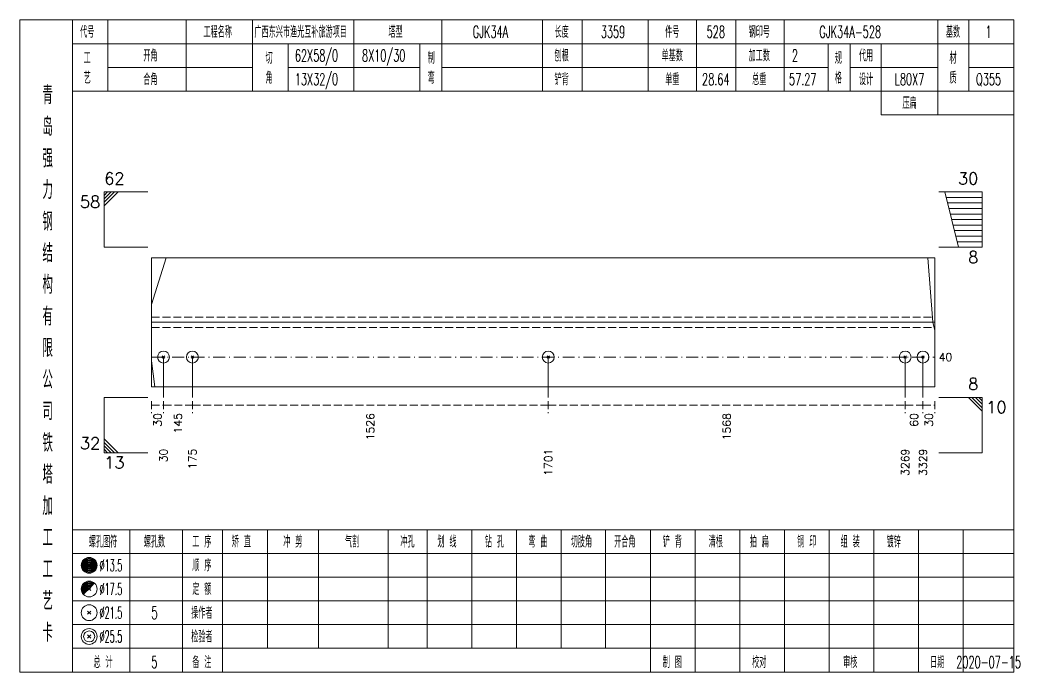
# Model space of a CAD drawing. Extents: x 0 to 2606, y -377 to 6479.
# Drawn here: x 1829.8 to 2082.7, y 4200 to 4365 of the extents above; entities that cross this region are included whole.
import ezdxf
from ezdxf.enums import TextEntityAlignment as Align

# ---------------------------------------------------------------- set-up
doc = ezdxf.new("R2010")
doc.units = 0
doc.header["$MEASUREMENT"] = 0
doc.linetypes.add('一点画线', pattern=[5.2, 3, -1, 0.2, -1])
doc.linetypes.add('虚线', pattern=[2.75, 2, -0.75])
doc.layers.get('0').update_dxf_attribs({"linetype": 'CONTINUOUS', "lineweight": 25})
doc.layers.add('1', color=7, linetype='CONTINUOUS', lineweight=25)
doc.layers.add('4', color=7, linetype='CONTINUOUS', lineweight=25)
doc.styles.get("Standard").update_dxf_attribs({"font": 'simplex.shx', "width": 0.7, "height": 3, "bigfont": 'gbhzfs.shx'})

msp = doc.modelspace()

# ---------------------------------------------------------------- linework, layer by layer
at = {"color": 7, "linetype": 'Continuous', "lineweight": 13}
for p, q in [((1851.1, 4321.5), (1862.1, 4321.5)), ((1851.1, 4307.5), (1851.1, 4321.5)), ((1851.97, 4321.5), (1851.1, 4320.62)), ((1852.85, 4321.5), (1851.1, 4319.75)), ((1853.72, 4321.5), (1851.1, 4318.88)), ((1854.6, 4321.5), (1851.1, 4318)), ((2073.2, 4321.5), (2062.2, 4321.5)), ((2067.2, 4307.5), (2063.7, 4321.5)), ((2073.2, 4307.5), (2073.2, 4321.5)), ((2073.2, 4320.1), (2064.05, 4320.1)), ((2073.2, 4318.7), (2064.4, 4318.7)), ((2073.2, 4317.3), (2064.75, 4317.3)), ((2073.2, 4315.9), (2065.1, 4315.9)), ((2073.2, 4314.5), (2065.45, 4314.5)), ((2073.2, 4313.1), (2065.8, 4313.1)), ((2073.2, 4311.7), (2066.15, 4311.7)), ((2073.2, 4310.3), (2066.5, 4310.3)), ((2073.2, 4308.9), (2066.85, 4308.9)), ((1851.1, 4307.5), (1862.1, 4307.5)), ((2073.2, 4307.5), (2062.2, 4307.5)), ((1863.1, 4292.99), (1866.76, 4304.81)), ((2060.73, 4288.5), (2059.43, 4304.81)), ((2061.2, 4286.46), (2060.73, 4288.5)), ((1863.1, 4278.71), (1863.87, 4272.19)), ((1866.1, 4279.69), (1866.1, 4269.5)), ((1873.42, 4279.69), (1873.42, 4269.5)), ((1963.42, 4279.69), (1963.42, 4269.5)), ((2053.7, 4279.69), (2053.7, 4269.5)), ((2058.2, 4279.69), (2058.2, 4269.5)), ((1851.1, 4269.5), (1862.1, 4269.5)), ((1851.1, 4269.5), (1851.1, 4255.5)), ((2073.2, 4269.5), (2062.2, 4269.5)), ((2069.7, 4269.5), (2073.2, 4266)), ((2070.57, 4269.5), (2073.2, 4266.88)), ((2071.45, 4269.5), (2073.2, 4267.75)), ((2072.32, 4269.5), (2073.2, 4268.62)), ((2073.2, 4269.5), (2073.2, 4255.5)), ((1854.6, 4255.5), (1851.1, 4259)), ((1853.72, 4255.5), (1851.1, 4258.12)), ((1852.85, 4255.5), (1851.1, 4257.25)), ((1851.97, 4255.5), (1851.1, 4256.38)), ((1851.1, 4255.5), (1862.1, 4255.5)), ((2073.2, 4255.5), (2062.2, 4255.5))]:
    msp.add_line(p, q, dxfattribs=at)
at = {"color": 7, "linetype": 'Continuous', "lineweight": 18}
for p, q in [((1863.1, 4304.81), (1863.1, 4272.19)), ((1863.1, 4304.81), (2061.2, 4304.81)), ((2061.2, 4304.81), (2061.2, 4272.19)), ((1863.1, 4288.5), (2061.2, 4288.5))]:
    msp.add_line(p, q, dxfattribs=at)
at = {"color": 1, "linetype": '虚线', "lineweight": 18}
for p, q in [((1863.1, 4289.81), (2061.2, 4289.81)), ((1863.1, 4287.19), (2061.2, 4287.19))]:
    msp.add_line(p, q, dxfattribs=at)
at = {"color": 3, "linetype": '一点画线', "lineweight": 13}
msp.add_line((1863.1, 4279.69), (2061.2, 4279.69), dxfattribs=at)
at = {"color": 8, "linetype": '虚线', "lineweight": 9}
for p, q in [((1863.1, 4268.5), (1863.1, 4265.5)), ((1863.1, 4267.5), (1866.1, 4267.5)), ((1866.1, 4268.5), (1866.1, 4265.5)), ((1866.1, 4268.5), (1866.1, 4265.5)), ((1866.1, 4267.5), (1873.42, 4267.5)), ((1873.42, 4268.5), (1873.42, 4265.5)), ((1873.42, 4268.5), (1873.42, 4265.5)), ((1873.42, 4267.5), (1963.42, 4267.5)), ((1963.42, 4268.5), (1963.42, 4265.5)), ((1963.42, 4268.5), (1963.42, 4265.5)), ((1963.42, 4267.5), (2053.7, 4267.5)), ((2053.7, 4268.5), (2053.7, 4265.5)), ((2053.7, 4268.5), (2053.7, 4265.5)), ((2053.7, 4267.5), (2058.2, 4267.5)), ((2058.2, 4268.5), (2058.2, 4265.5)), ((2058.2, 4268.5), (2058.2, 4265.5)), ((2058.2, 4267.5), (2061.2, 4267.5)), ((2061.2, 4268.5), (2061.2, 4265.5))]:
    msp.add_line(p, q, dxfattribs=at)
at = {"layer": '1', "color": 7, "linetype": 'Continuous', "lineweight": 13}
for p, q in [((1865.8, 4279.39), (1866.4, 4279.99)), ((1866.4, 4279.39), (1865.8, 4279.99)), ((1873.12, 4279.39), (1873.72, 4279.99)), ((1873.72, 4279.39), (1873.12, 4279.99)), ((1963.12, 4279.39), (1963.72, 4279.99)), ((1963.72, 4279.39), (1963.12, 4279.99)), ((2053.4, 4279.39), (2054, 4279.99)), ((2054, 4279.39), (2053.4, 4279.99)), ((2057.9, 4279.39), (2058.5, 4279.99)), ((2058.5, 4279.39), (2057.9, 4279.99))]:
    msp.add_line(p, q, dxfattribs=at)
at = {"layer": '1', "color": 7, "linetype": 'Continuous', "lineweight": 18}
msp.add_line((1863.1, 4272.19), (2061.2, 4272.19), dxfattribs=at)
at = {"layer": '1', "color": 7, "linetype": 'Continuous', "lineweight": 13}
for centre in [(1866.1, 4279.69), (1873.42, 4279.69), (1963.42, 4279.69), (2053.7, 4279.69), (2058.2, 4279.69)]:
    msp.add_circle(centre, 1.5, dxfattribs=at)
at = {"layer": '4', "color": 1, "linetype": 'Continuous', "lineweight": 18}
for p, q in [((1843.1, 4200), (1843.1, 4365)), ((1852, 4347), (1852, 4365)), ((1871.8, 4347), (1871.8, 4365)), ((1888.6, 4347), (1888.6, 4365)), ((1914.2, 4347), (1914.2, 4365)), ((1936.5, 4347), (1936.5, 4365)), ((1962, 4347), (1962, 4365)), ((1972, 4347), (1972, 4365)), ((1988.7, 4347), (1988.7, 4365)), ((2000.9, 4347), (2000.9, 4365)), ((2010.9, 4347), (2010.9, 4365)), ((2023.1, 4347), (2023.1, 4365)), ((2062, 4341), (2062, 4365)), ((2069.8, 4347), (2069.8, 4365)), ((1843.1, 4359), (2081.2, 4359)), ((1897.6, 4347), (1897.6, 4359)), ((1930.9, 4347), (1930.9, 4359)), ((2034.2, 4347), (2034.2, 4359)), ((2039.8, 4347), (2039.8, 4359)), ((2047.6, 4341), (2047.6, 4359)), ((1852, 4353), (1888.6, 4353)), ((1897.6, 4353), (1930.9, 4353)), ((1936.5, 4353), (2034.2, 4353)), ((2039.8, 4353), (2062, 4353)), ((2069.8, 4353), (2081.2, 4353)), ((1843.1, 4347), (2081.2, 4347)), ((2047.6, 4341), (2081.2, 4341)), ((1843.1, 4236), (2081.2, 4236)), ((1857.6, 4200), (1857.6, 4236)), ((1870.9, 4200), (1870.9, 4236)), ((1881, 4200), (1881, 4236)), ((1892.4, 4206), (1892.4, 4236)), ((1905.3, 4206), (1905.3, 4236)), ((1922.9, 4206), (1922.9, 4236)), ((1932.8, 4206), (1932.8, 4236)), ((1944.1, 4206), (1944.1, 4236)), ((1955.4, 4206), (1955.4, 4236)), ((1966.7, 4206), (1966.7, 4236)), ((1977.9, 4206), (1977.9, 4236)), ((1989.3, 4206), (1989.3, 4236)), ((2000.6, 4206), (2000.6, 4236)), ((2011.9, 4206), (2011.9, 4236)), ((2023.2, 4206), (2023.2, 4236)), ((2034.5, 4206), (2034.5, 4236)), ((2045.8, 4206), (2045.8, 4236)), ((2057.1, 4206), (2057.1, 4236)), ((2068.4, 4206), (2068.4, 4236)), ((1843.1, 4230), (2081.2, 4230)), ((1843.1, 4224), (2081.2, 4224)), ((1843.1, 4218), (2081.2, 4218)), ((1843.1, 4212), (2081.2, 4212)), ((1843.1, 4206), (2081.2, 4206)), ((1989.3, 4200), (1989.3, 4206)), ((2000.6, 4200), (2000.6, 4206)), ((2011.9, 4200), (2011.9, 4206)), ((2023.2, 4200), (2023.2, 4206)), ((2034.5, 4200), (2034.5, 4206)), ((2045.8, 4200), (2045.8, 4206)), ((2057.1, 4200), (2057.1, 4206)), ((2068.4, 4200), (2068.4, 4206))]:
    msp.add_line(p, q, dxfattribs=at)
at = {"layer": '4', "color": 7, "linetype": 'Continuous', "lineweight": 13}
for p, q in [((1847.1, 4226.8), (1847.5, 4227.2)), ((1847.5, 4226.8), (1847.1, 4227.2)), ((1846.9, 4214.6), (1847.7, 4215.4)), ((1847.7, 4214.6), (1846.9, 4215.4)), ((1846.9, 4208.6), (1847.7, 4209.4)), ((1847.7, 4208.6), (1846.9, 4209.4))]:
    msp.add_line(p, q, dxfattribs=at)
at = {"layer": '4', "color": 7, "linetype": 'Continuous', "lineweight": 0}
for p, q in [((1846.9, 4220.6), (1847.7, 4221.4)), ((1846.9, 4221.4), (1847.7, 4220.6))]:
    msp.add_line(p, q, dxfattribs=at)
at = {"layer": '4', "color": 1, "linetype": 'Continuous', "lineweight": 18}
msp.add_lwpolyline([(1829.8, 4365), (1829.8, 4200), (2081.2, 4200), (2081.2, 4365)], close=True, dxfattribs=at)
at = {"layer": '4', "color": 7, "linetype": 'Continuous', "lineweight": 13}
for centre, radius in [((1847.3, 4227), 2), ((1847.3, 4227), 1.8), ((1847.3, 4227), 1.6), ((1847.3, 4227), 1.4), ((1847.3, 4227), 1.2), ((1847.3, 4227), 1), ((1847.3, 4227), 0.8), ((1847.3, 4227), 0.6), ((1847.3, 4227), 0.4), ((1847.3, 4227), 0.2), ((1847.3, 4221), 2), ((1847.3, 4215), 2), ((1847.3, 4209), 2), ((1847.3, 4209), 1.4)]:
    msp.add_circle(centre, radius, dxfattribs=at)
for radius in [1.8, 1.6, 1.4, 1.2, 1, 0.8, 0.6, 0.4, 0.2]:
    msp.add_arc((1847.3, 4221), radius, 45, 225, dxfattribs=at)

# ---------------------------------------------------------------- texts
at = {"color": 7, "linetype": 'Continuous', "lineweight": 13}
msp.add_text('62', height=3, dxfattribs=at).set_placement((1851.1, 4322.5), align=Align.BOTTOM_LEFT)
for s, p in [('30', (2072.2, 4322.5)), ('8', (2072.2, 4270.5)), ('32', (1850.1, 4255.5))]:
    msp.add_text(s, height=3, dxfattribs=at).set_placement(p, align=Align.BOTTOM_RIGHT)
for s, p in [('58', (1850.1, 4320.5)), ('8', (2072.2, 4306.5))]:
    msp.add_text(s, height=3, dxfattribs=at).set_placement(p, align=Align.TOP_RIGHT)
msp.add_text('40', height=2, dxfattribs=at).set_placement((2062.2, 4279.69), align=Align.MIDDLE_LEFT)
for s, p in [('10', (2074.2, 4268.5)), ('13', (1851.1, 4254.5))]:
    msp.add_text(s, height=3, dxfattribs=at).set_placement(p, align=Align.TOP_LEFT)
at = {"color": 8, "linetype": 'Continuous', "lineweight": 9}
for s, p in [('30', (1864.6, 4265.5)), ('145', (1869.76, 4265.5)), ('1526', (1918.42, 4265.5)), ('1568', (2008.56, 4265.5)), ('60', (2055.95, 4265.5)), ('30', (2059.7, 4265.5))]:
    msp.add_text(s, height=2, rotation=90, dxfattribs=at).set_placement(p, align=Align.MIDDLE_RIGHT)
at = {"layer": '1', "color": 7, "linetype": 'Continuous', "lineweight": 13}
for s, p in [('30', (1866.1, 4256.5)), ('175', (1873.42, 4256.5)), ('1701', (1963.42, 4256.5)), ('3269', (2053.7, 4256.5)), ('3329', (2058.2, 4256.5))]:
    msp.add_text(s, height=2, rotation=90, dxfattribs=at).set_placement(p, align=Align.MIDDLE_RIGHT)
at = {"layer": '4', "color": 1, "linetype": 'Continuous', "lineweight": 13}
for s, height, width, p in [('代号', 3, 0.6, (1846.8, 4362)), ('工程名称', 3, 0.6, (1879.8, 4362)), ('广西东兴市渔光互补旅游项目', 3, 0.6, (1900.8, 4362)), ('塔型', 3, 0.6, (1924.8, 4362)), ('GJK34A', 3, 0.6, (1948.8, 4362)), ('长度', 3, 0.6, (1966.8, 4362)), ('3359', 3, 0.6, (1979.8, 4362)), ('件号', 3, 0.6, (1994.8, 4362)), ('528', 3, 0.6, (2005.8, 4362)), ('钢印号', 3, 0.6, (2016.8, 4362)), ('GJK34A-528', 3, 0.6, (2039.8, 4362)), ('基数', 3, 0.6, (2065.8, 4362)), ('1', 3, 0.6, (2074.8, 4362)), ('工', 3, 0.6, (1846.8, 4355.4)), ('开角', 3, 0.6, (1862.8, 4356)), ('切', 3, 0.6, (1892.8, 4355.4)), ('62X58/0', 3, 0.6, (1904.8, 4356)), ('8X10/30', 3, 0.6, (1921.8, 4356)), ('制', 3, 0.6, (1933.8, 4355.4)), ('刨根', 3, 0.6, (1966.8, 4356)), ('单基数', 3, 0.6, (1994.8, 4356)), ('加工数', 3, 0.6, (2016.8, 4356)), ('2', 3, 0.6, (2025.8, 4356)), ('规', 3, 0.6, (2036.8, 4355.4)), ('代用', 3, 0.6, (2043.8, 4356)), ('材', 3, 0.6, (2065.8, 4355.4)), ('艺', 3, 0.6, (1846.8, 4350.4)), ('合角', 3, 0.6, (1862.8, 4350)), ('角', 3, 0.6, (1892.8, 4350.4)), ('13X32/0', 3, 0.6, (1904.8, 4350)), ('弯', 3, 0.6, (1933.8, 4350.4)), ('铲背', 3, 0.6, (1966.8, 4350)), ('单重', 3, 0.6, (1994.8, 4350)), ('28.64', 3, 0.6, (2005.8, 4350)), ('总重', 3, 0.6, (2016.8, 4350)), ('57.27', 3, 0.6, (2027.8, 4350)), ('格', 3, 0.6, (2036.8, 4350.4)), ('设计', 3, 0.6, (2043.8, 4350)), ('L80X7', 3, 0.6, (2054.8, 4350)), ('质', 3, 0.6, (2065.8, 4350.4)), ('Q355', 3, 0.6, (2074.8, 4350)), ('青', 4.6, 0.8, (1836.8, 4346)), ('压扁', 3, 0.6, (2054.8, 4344)), ('岛', 4.6, 0.8, (1836.8, 4338)), ('强', 4.6, 0.8, (1836.8, 4330)), ('力', 4.6, 0.8, (1836.8, 4322)), ('钢', 4.6, 0.8, (1836.8, 4314)), ('结', 4.6, 0.8, (1836.8, 4306)), ('构', 4.6, 0.8, (1836.8, 4298)), ('有', 4.6, 0.8, (1836.8, 4290)), ('限', 4.6, 0.8, (1836.8, 4282)), ('公', 4.6, 0.8, (1836.8, 4274)), ('司', 4.6, 0.8, (1836.8, 4266)), ('铁', 4.6, 0.8, (1836.8, 4258)), ('塔', 4.6, 0.8, (1836.8, 4250)), ('加', 4.6, 0.8, (1836.8, 4242)), ('工', 4.6, 0.8, (1836.8, 4234)), ('螺孔图符', 3, 0.6, (1850.8, 4233)), ('螺孔数', 3, 0.6, (1863.8, 4233)), ('工 序', 3, 0.6, (1875.8, 4233)), ('矫 直', 3, 0.6, (1885.8, 4233)), ('冲 剪', 3, 0.6, (1898.8, 4233)), ('气割', 3, 0.6, (1913.8, 4233)), ('冲孔', 3, 0.6, (1927.8, 4233)), ('划 线', 3, 0.6, (1937.8, 4233)), ('钻 孔', 3, 0.6, (1949.8, 4233)), ('弯 曲', 3, 0.6, (1960.8, 4233)), ('切肢角', 3, 0.6, (1971.8, 4233)), ('开合角', 3, 0.6, (1982.8, 4233)), ('铲 背', 3, 0.6, (1994.8, 4233)), ('清根', 3, 0.6, (2005.8, 4233)), ('拍 扁', 3, 0.6, (2016.8, 4233)), ('钢 印', 3, 0.6, (2028.8, 4233)), ('组 装', 3, 0.6, (2039.8, 4233)), ('镀锌', 3, 0.6, (2050.8, 4233)), ('工', 4.6, 0.8, (1836.8, 4226)), ('%%C13.5', 3, 0.5, (1852.8, 4227)), ('顺 序', 3, 0.6, (1875.8, 4227)), ('%%C17.5', 3, 0.5, (1852.8, 4221)), ('定 额', 3, 0.6, (1875.8, 4221)), ('艺', 4.6, 0.8, (1836.8, 4218)), ('操作者', 3, 0.6, (1875.8, 4215)), ('%%C21.5', 3, 0.5, (1852.8, 4215)), ('5', 3.2, 0.6, (1863.8, 4215)), ('卡', 4.6, 0.8, (1836.8, 4210)), ('%%C25.5', 3, 0.5, (1852.8, 4209)), ('检验者', 3, 0.6, (1875.8, 4209)), ('总 计', 3, 0.6, (1850.8, 4202.5)), ('5', 3, 0.6, (1863.8, 4202.5)), ('备 注', 3, 0.6, (1875.8, 4202.5)), ('制 图', 3, 0.6, (1994.8, 4202.5)), ('校对', 3, 0.6, (2016.8, 4202.5)), ('审核', 3, 0.6, (2039.8, 4202.5)), ('日期', 3, 0.6, (2061.8, 4202.5)), ('2020-07-15', 3, 0.6, (2074.8, 4202.5))]:
    msp.add_text(s, height=height, dxfattribs=dict(at, width=width)).set_placement(p, align=Align.MIDDLE_CENTER)

doc.saveas('drawing.dxf')
